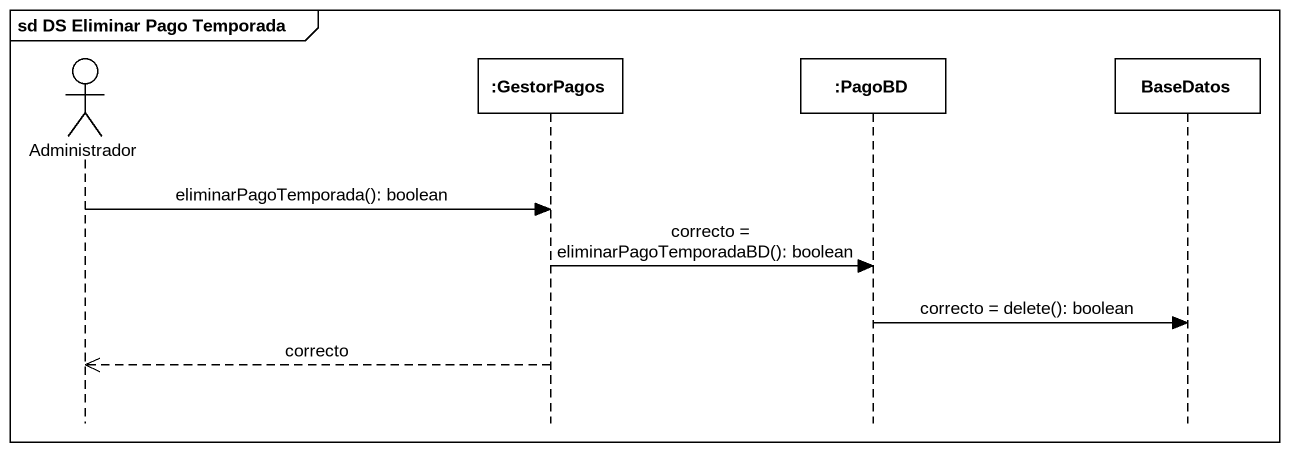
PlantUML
@startuml
mainframe sd DS Eliminar Pago Temporada
hide footbox
actor Administrador
participant ":GestorPagos" as GestorPagos
participant ":PagoBD" as PagoBD
participant BaseDatos

Administrador -> GestorPagos : eliminarPagoTemporada(): boolean
GestorPagos -> PagoBD : correcto = eliminarPagoTemporadaBD(): boolean
PagoBD -> BaseDatos : correcto = delete(): boolean
GestorPagos -->> Administrador : correcto
@enduml
